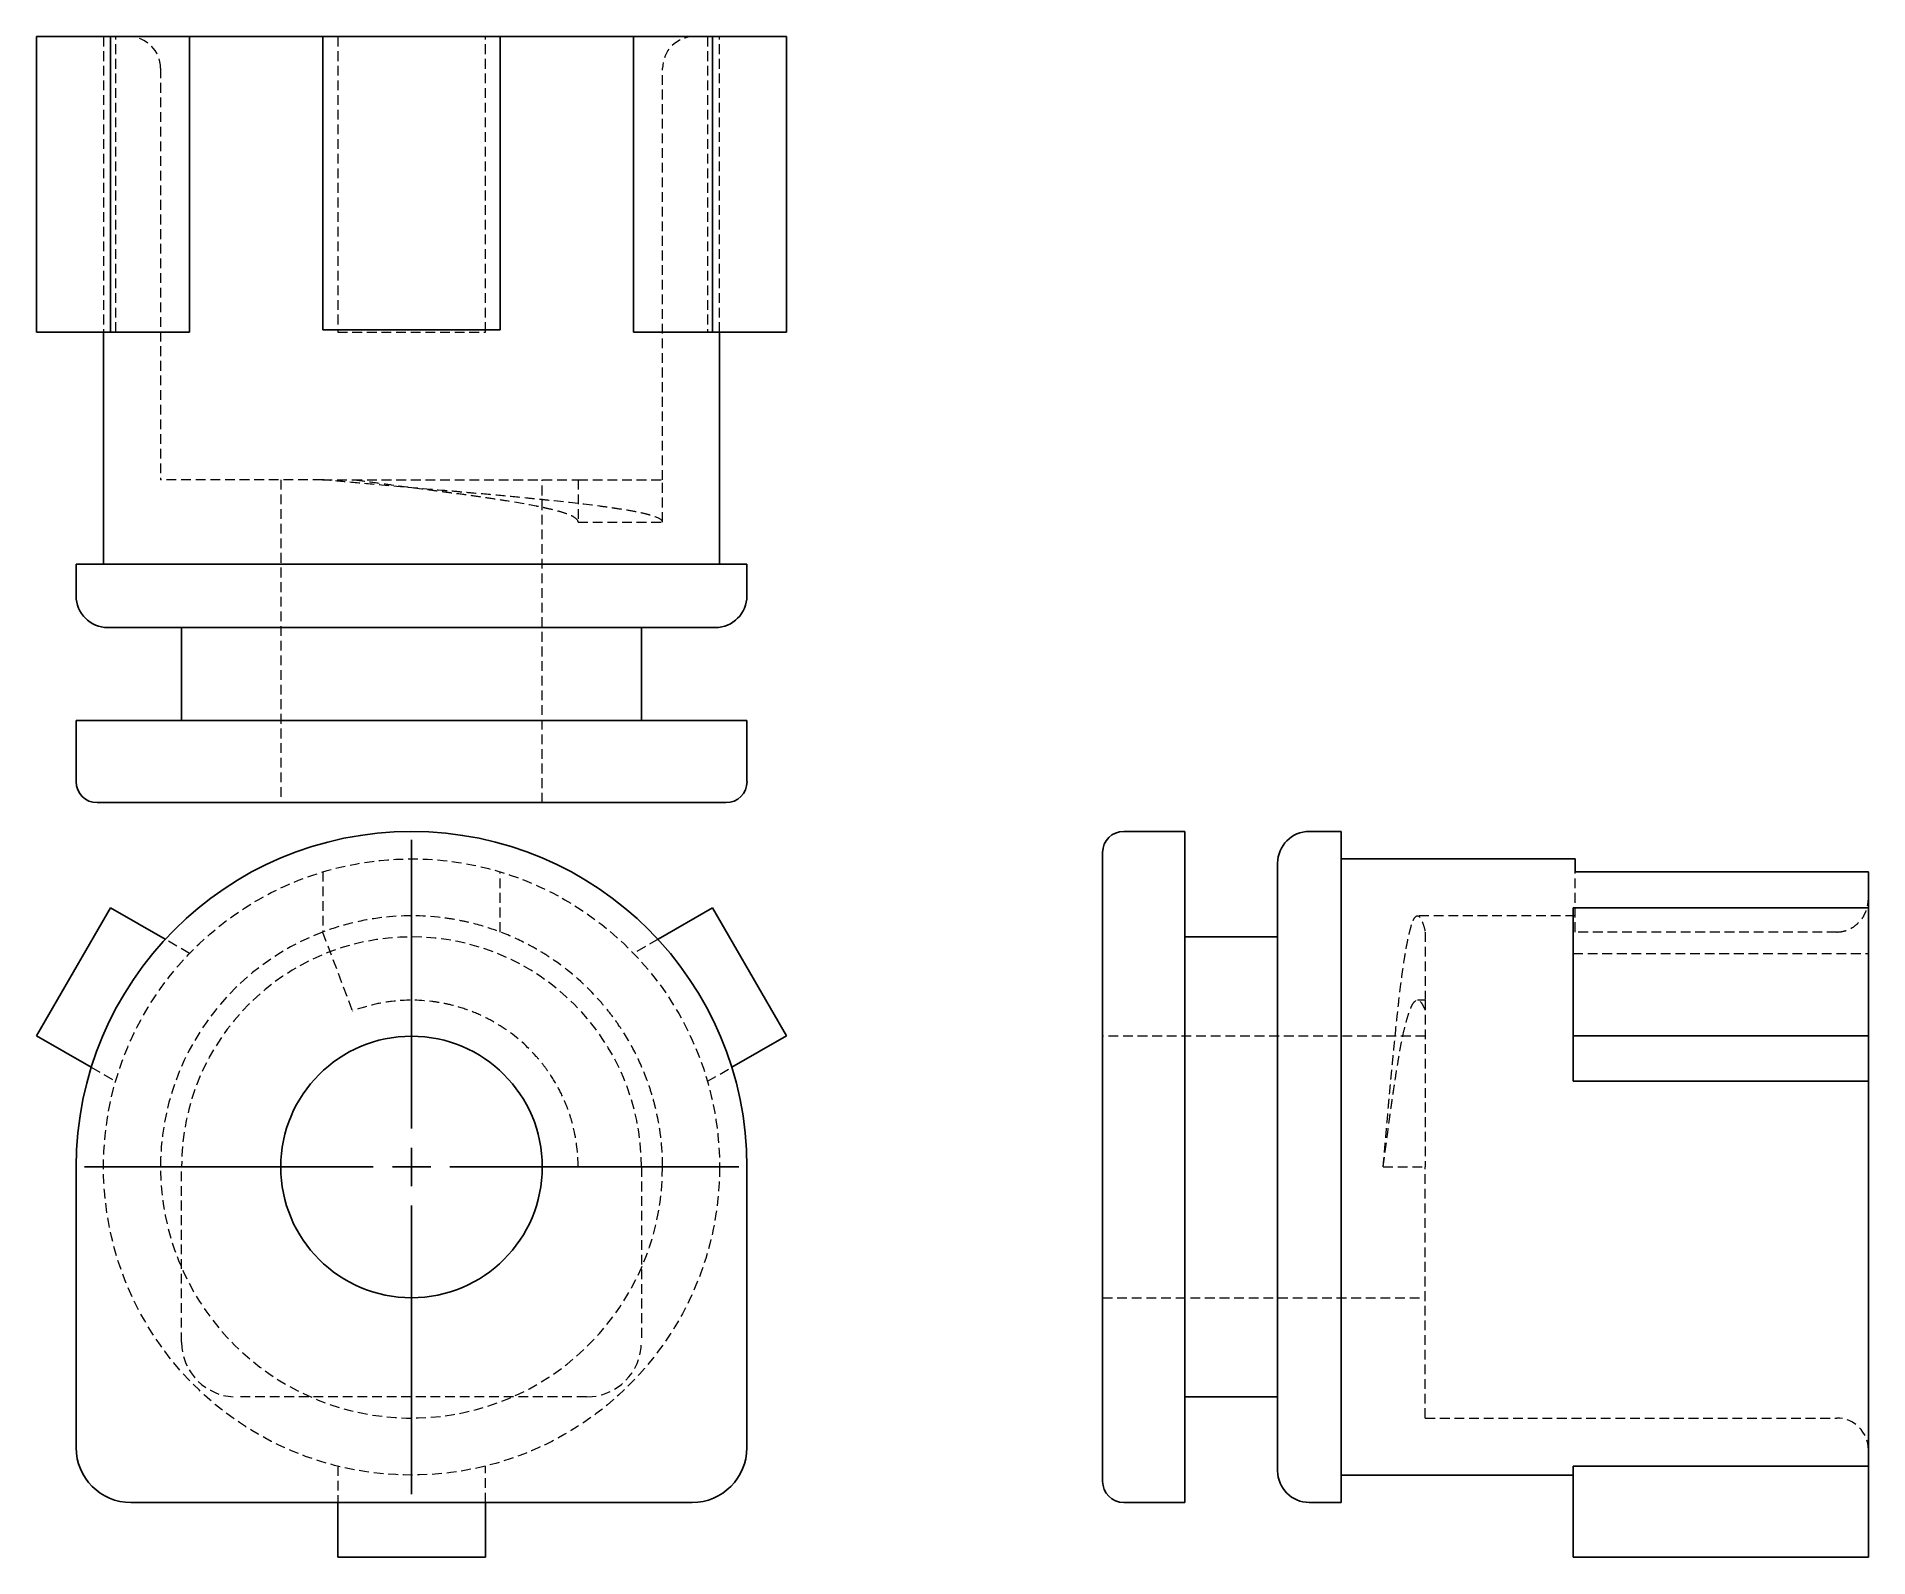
# Model space of a CAD drawing. Header units: millimetres. Extents: x 34 to 273, y 10 to 208.
import ezdxf

# ---------------------------------------------------------------- set-up
doc = ezdxf.new("R2010")
doc.units = ezdxf.units.MM
doc.linetypes.add('HIDDEN', pattern=[1.905, 1.27, -0.635])
doc.layers.add('10', color=7, linetype='Continuous')

# ---------------------------------------------------------------- blocks, each defined once
blk = doc.blocks.new('SW_CENTERMARKSYMBOL_0')
at = {"layer": '10', "color": 0}
for p, q in [((0, 5), (0, 42.61)), ((0, 0), (0, 2.5)), ((-5, 0), (-42.61, 0)), ((0, 0), (-2.5, 0)), ((0, 0), (0, -2.5)), ((0, 0), (2.5, 0)), ((5, 0), (42.61, 0)), ((0, -5), (0, -42.61))]:
    blk.add_line(p, q, dxfattribs=at)

msp = doc.modelspace()

# ---------------------------------------------------------------- linework, layer by layer
at = {"color": 7, "linetype": 'Continuous', "lineweight": 25}
for p, q in [((34.17, 207.73), (34.17, 169.27)), ((43.79, 207.73), (34.17, 207.73)), ((43.79, 207.73), (43.79, 169.27)), ((54.08, 207.73), (43.79, 207.73)), ((54.08, 207.73), (54.08, 169.27)), ((54.08, 207.73), (71.46, 207.73)), ((71.46, 169.54), (71.46, 207.73)), ((94.54, 207.73), (71.46, 207.73)), ((94.54, 207.73), (94.54, 169.54)), ((94.54, 207.73), (111.92, 207.73)), ((111.92, 169.27), (111.92, 207.73)), ((122.21, 207.73), (111.92, 207.73)), ((122.21, 207.73), (122.21, 169.27)), ((131.83, 207.73), (122.21, 207.73)), ((131.83, 207.73), (131.83, 169.27)), ((94.54, 169.54), (71.46, 169.54)), ((43.79, 169.27), (34.17, 169.27)), ((42.89, 169.27), (42.89, 139.05)), ((54.08, 169.27), (43.79, 169.27)), ((122.21, 169.27), (111.92, 169.27)), ((131.83, 169.27), (122.21, 169.27)), ((123.11, 139.05), (123.11, 169.27)), ((39.32, 139.05), (39.32, 134.92)), ((126.68, 139.05), (39.32, 139.05)), ((126.68, 139.05), (126.68, 134.92)), ((43.44, 130.8), (122.56, 130.8)), ((53.05, 118.71), (53.05, 130.8)), ((112.95, 118.71), (112.95, 130.8)), ((39.32, 118.71), (39.32, 110.75)), ((126.68, 118.71), (39.32, 118.71)), ((126.68, 118.71), (126.68, 110.75)), ((42.06, 108), (123.94, 108)), ((183.71, 104.25), (175.75, 104.25)), ((183.71, 60.57), (183.71, 104.25)), ((204.05, 104.25), (199.92, 104.25)), ((204.05, 60.57), (204.05, 104.25)), ((173, 101.51), (173, 60.57)), ((234.54, 100.68), (204.05, 100.68)), ((234.54, 98.99), (234.54, 100.68)), ((195.8, 100.13), (195.8, 60.57)), ((272.73, 98.99), (234.54, 98.99)), ((272.73, 98.99), (272.73, 94.31)), ((43.79, 94.31), (34.17, 77.66)), ((50.9, 90.21), (43.79, 94.31)), ((122.21, 94.31), (115.1, 90.21)), ((131.83, 77.66), (122.21, 94.31)), ((234.27, 77.66), (234.27, 94.31)), ((272.73, 94.31), (234.27, 94.31)), ((272.73, 77.66), (272.73, 94.31)), ((195.8, 90.52), (183.71, 90.52)), ((34.17, 77.66), (41.29, 73.55)), ((124.71, 73.55), (131.83, 77.66)), ((234.27, 71.72), (234.27, 77.66)), ((272.73, 77.66), (234.27, 77.66)), ((272.73, 71.72), (272.73, 77.66)), ((272.73, 71.72), (234.27, 71.72)), ((272.73, 71.72), (272.73, 21.63)), ((39.32, 60.57), (39.32, 24.03)), ((126.68, 24.03), (126.68, 60.57)), ((173, 60.57), (173, 24.03)), ((183.71, 24.03), (183.71, 60.57)), ((195.8, 60.57), (195.8, 24.03)), ((204.05, 60.57), (204.05, 24.03)), ((183.71, 30.63), (195.8, 30.63)), ((173, 24.03), (173, 19.64)), ((183.71, 16.89), (183.71, 24.03)), ((195.8, 24.03), (195.8, 21.01)), ((204.05, 16.89), (204.05, 24.03)), ((234.27, 21.63), (272.73, 21.63)), ((234.27, 9.75), (234.27, 21.63)), ((272.73, 9.75), (272.73, 21.63)), ((204.05, 20.46), (234.27, 20.46)), ((46.46, 16.89), (119.54, 16.89)), ((73.38, 16.89), (73.38, 9.75)), ((92.62, 9.75), (92.62, 16.89)), ((175.75, 16.89), (183.71, 16.89)), ((199.92, 16.89), (204.05, 16.89)), ((73.38, 9.75), (92.62, 9.75)), ((272.73, 9.75), (234.27, 9.75))]:
    msp.add_line(p, q, dxfattribs=at)
at = {"color": 7, "linetype": 'HIDDEN', "lineweight": 18}
for p, q in [((42.89, 207.73), (42.89, 169.27)), ((44.47, 169.27), (44.47, 207.73)), ((73.38, 207.73), (73.38, 169.27)), ((92.62, 169.27), (92.62, 207.73)), ((121.53, 207.73), (121.53, 169.27)), ((123.11, 169.27), (123.11, 207.73)), ((50.31, 203.61), (50.31, 150.03)), ((115.69, 150.03), (115.69, 203.61)), ((73.38, 169.27), (92.62, 169.27)), ((71.41, 150.03), (50.31, 150.03)), ((65.97, 150.03), (65.97, 108)), ((71.41, 150.03), (75.3, 150.03)), ((75.3, 150.03), (104.7, 150.03)), ((100.03, 108), (100.03, 150.03)), ((104.7, 150.03), (104.7, 144.54)), ((104.7, 150.03), (115.69, 150.03)), ((115.69, 144.54), (115.69, 150.03)), ((104.7, 144.54), (115.69, 144.54)), ((71.46, 98.99), (71.46, 91.16)), ((94.54, 91.16), (94.54, 98.99)), ((234.54, 91.16), (234.54, 98.99)), ((234.54, 93.27), (214, 93.27)), ((71.41, 91.14), (75.3, 80.87)), ((215.03, 91.14), (215.03, 82.36)), ((268.61, 91.16), (234.54, 91.16)), ((54.08, 88.37), (50.9, 90.21)), ((115.1, 90.21), (111.92, 88.37)), ((234.27, 88.37), (272.73, 88.37)), ((215.03, 82.28), (214, 82.28)), ((215.03, 82.28), (215.03, 60.57)), ((215.03, 77.61), (173, 77.61)), ((41.29, 73.55), (44.47, 71.72)), ((121.53, 71.72), (124.71, 73.55)), ((53.05, 37.77), (53.05, 60.57)), ((104.7, 60.57), (115.69, 60.57)), ((112.95, 60.57), (112.95, 37.77)), ((209.54, 60.57), (215.03, 60.57)), ((215.03, 27.88), (215.03, 60.57)), ((173, 43.54), (215.03, 43.54)), ((105.8, 30.63), (60.2, 30.63)), ((215.03, 27.88), (268.61, 27.88)), ((73.38, 21.63), (73.38, 16.89)), ((92.62, 16.89), (92.62, 21.63))]:
    msp.add_line(p, q, dxfattribs=at)
msp.add_circle((83, 60.57), 40.11, dxfattribs=at)
at = {"color": 7, "linetype": 'Continuous', "lineweight": 25}
msp.add_circle((83, 60.57), 17.03, dxfattribs=at)
at = {"color": 7, "linetype": 'HIDDEN', "lineweight": 18}
for centre, radius, start, end in [((46.19, 203.61), 4.12, 0, 90), ((119.81, 203.61), 4.12, 90, 180), ((83, 60.57), 32.69, 110.7692, 0), ((83, 60.57), 29.95, 0, 180), ((60.2, 37.77), 7.14, 180, 270), ((105.8, 37.77), 7.14, 270, 0), ((268.61, 23.76), 4.12, 0, 90)]:
    msp.add_arc(centre, radius, start, end, dxfattribs=at)
at = {"color": 7, "linetype": 'Continuous', "lineweight": 25}
for centre, radius, start, end in [((43.44, 134.92), 4.12, 180, 270), ((122.56, 134.92), 4.12, 270, 0), ((42.06, 110.75), 2.75, 180, 270), ((123.94, 110.75), 2.75, 270, 0), ((83, 60.57), 43.68, 0, 180), ((175.75, 101.51), 2.75, 90, 180), ((199.92, 100.13), 4.12, 90, 180), ((46.46, 24.03), 7.14, 180, 270), ((119.54, 24.03), 7.14, 270, 0), ((175.75, 19.64), 2.75, 180, 270), ((199.92, 21.01), 4.12, 180, 270)]:
    msp.add_arc(centre, radius, start, end, dxfattribs=at)
at = {"color": 7, "linetype": 'HIDDEN', "lineweight": 18}
for points, knots in [([(115.69, 144.54), (115.69, 144.77), (115.37, 145), (114.59, 145.28), (114.41, 145.34), (114.02, 145.45), (113.8, 145.51), (113.1, 145.69), (112.56, 145.8), (111.34, 146.03), (110.67, 146.14), (109.55, 146.31), (109.15, 146.37), (108.34, 146.49), (107.91, 146.54), (105.73, 146.83), (103.77, 147.06), (101.05, 147.34), (100.5, 147.4), (99.36, 147.52), (98.79, 147.57), (97.04, 147.74), (95.84, 147.86), (93.39, 148.09), (92.14, 148.2), (90.21, 148.37), (89.56, 148.43), (88.26, 148.55), (87.61, 148.6), (84.35, 148.89), (81.73, 149.11), (77.77, 149.46), (76.47, 149.58), (73.91, 149.8), (72.65, 149.92), (71.41, 150.03)], [0, 0, 0, 0, 0.125, 0.125, 0.15625, 0.15625, 0.1875, 0.1875, 0.25, 0.25, 0.3125, 0.3125, 0.34375, 0.34375, 0.375, 0.375, 0.5, 0.5, 0.53125, 0.53125, 0.5625, 0.5625, 0.625, 0.625, 0.6875, 0.6875, 0.71875, 0.71875, 0.75, 0.75, 0.875, 0.875, 0.9375, 0.9375, 1, 1, 1, 1]), ([(104.7, 144.54), (104.7, 144.77), (104.49, 145), (103.97, 145.28), (103.85, 145.34), (103.59, 145.45), (103.45, 145.51), (102.98, 145.69), (102.62, 145.8), (101.82, 146.03), (101.37, 146.14), (100.62, 146.31), (100.36, 146.37), (99.82, 146.49), (99.54, 146.54), (98.09, 146.83), (96.79, 147.06), (94.63, 147.4), (93.87, 147.52), (92.32, 147.74), (91.53, 147.86), (89.9, 148.09), (89.07, 148.2), (87.79, 148.37), (87.36, 148.43), (86.49, 148.55), (86.06, 148.6), (83.9, 148.89), (82.16, 149.11), (79.53, 149.46), (78.67, 149.58), (76.97, 149.8), (76.13, 149.92), (75.3, 150.03)], [0, 0, 0, 0, 0.125, 0.125, 0.15625, 0.15625, 0.1875, 0.1875, 0.25, 0.25, 0.3125, 0.3125, 0.34375, 0.34375, 0.375, 0.375, 0.5, 0.5, 0.5625, 0.5625, 0.625, 0.625, 0.6875, 0.6875, 0.71875, 0.71875, 0.75, 0.75, 0.875, 0.875, 0.9375, 0.9375, 1, 1, 1, 1]), ([(268.61, 91.16), (268.89, 91.16), (269.16, 91.19), (269.7, 91.31), (269.97, 91.4), (270.48, 91.63), (270.72, 91.77), (271.17, 92.1), (271.37, 92.29), (271.75, 92.69), (271.92, 92.92), (272.21, 93.39), (272.33, 93.64), (272.53, 94.16), (272.6, 94.43), (272.7, 94.97), (272.73, 95.25), (272.73, 95.53)], [0, 0, 0, 0, 0.125, 0.125, 0.25, 0.25, 0.375, 0.375, 0.5, 0.5, 0.625, 0.625, 0.75, 0.75, 0.875, 0.875, 1, 1, 1, 1]), ([(115.69, 60.57), (115.69, 63.23), (115.37, 65.83), (114.59, 69.02), (114.41, 69.65), (114.02, 70.92), (113.8, 71.55), (113.1, 73.4), (112.56, 74.6), (111.34, 76.92), (110.67, 78.04), (109.55, 79.67), (109.15, 80.2), (108.34, 81.24), (107.91, 81.75), (105.73, 84.22), (103.77, 85.96), (101.05, 87.84), (100.5, 88.2), (99.36, 88.89), (98.79, 89.21), (97.04, 90.13), (95.84, 90.67), (93.39, 91.6), (92.14, 91.99), (90.21, 92.47), (89.56, 92.61), (88.26, 92.85), (87.61, 92.95), (84.35, 93.34), (81.73, 93.35), (77.77, 92.87), (76.47, 92.63), (73.91, 92), (72.65, 91.61), (71.41, 91.14)], [0, 0, 0, 0, 0.125, 0.125, 0.15625, 0.15625, 0.1875, 0.1875, 0.25, 0.25, 0.3125, 0.3125, 0.34375, 0.34375, 0.375, 0.375, 0.5, 0.5, 0.53125, 0.53125, 0.5625, 0.5625, 0.625, 0.625, 0.6875, 0.6875, 0.71875, 0.71875, 0.75, 0.75, 0.875, 0.875, 0.9375, 0.9375, 1, 1, 1, 1]), ([(209.54, 60.57), (209.77, 63.23), (210, 65.83), (210.28, 69.02), (210.34, 69.65), (210.45, 70.92), (210.51, 71.55), (210.69, 73.4), (210.8, 74.6), (211.03, 76.92), (211.14, 78.04), (211.31, 79.67), (211.37, 80.2), (211.49, 81.24), (211.54, 81.75), (211.83, 84.22), (212.06, 85.96), (212.34, 87.84), (212.4, 88.2), (212.52, 88.89), (212.57, 89.21), (212.74, 90.13), (212.86, 90.67), (213.09, 91.6), (213.2, 91.99), (213.37, 92.47), (213.43, 92.61), (213.55, 92.85), (213.6, 92.95), (213.89, 93.34), (214.11, 93.35), (214.46, 92.87), (214.58, 92.63), (214.8, 92), (214.92, 91.61), (215.03, 91.14)], [0, 0, 0, 0, 0.125, 0.125, 0.15625, 0.15625, 0.1875, 0.1875, 0.25, 0.25, 0.3125, 0.3125, 0.34375, 0.34375, 0.375, 0.375, 0.5, 0.5, 0.53125, 0.53125, 0.5625, 0.5625, 0.625, 0.625, 0.6875, 0.6875, 0.71875, 0.71875, 0.75, 0.75, 0.875, 0.875, 0.9375, 0.9375, 1, 1, 1, 1]), ([(104.7, 60.57), (104.7, 62.34), (104.49, 64.06), (103.97, 66.18), (103.85, 66.6), (103.59, 67.44), (103.45, 67.86), (102.98, 69.09), (102.62, 69.88), (101.82, 71.43), (101.37, 72.17), (100.62, 73.25), (100.36, 73.6), (99.82, 74.29), (99.54, 74.63), (98.09, 76.27), (96.79, 77.43), (94.63, 78.92), (93.87, 79.38), (92.32, 80.19), (91.53, 80.55), (89.9, 81.17), (89.07, 81.43), (87.79, 81.75), (87.36, 81.84), (86.49, 82), (86.06, 82.06), (83.9, 82.33), (82.16, 82.33), (79.53, 82.02), (78.67, 81.86), (76.97, 81.44), (76.13, 81.18), (75.3, 80.87)], [0, 0, 0, 0, 0.125, 0.125, 0.15625, 0.15625, 0.1875, 0.1875, 0.25, 0.25, 0.3125, 0.3125, 0.34375, 0.34375, 0.375, 0.375, 0.5, 0.5, 0.5625, 0.5625, 0.625, 0.625, 0.6875, 0.6875, 0.71875, 0.71875, 0.75, 0.75, 0.875, 0.875, 0.9375, 0.9375, 1, 1, 1, 1]), ([(209.54, 60.57), (209.77, 62.34), (210, 64.06), (210.28, 66.18), (210.34, 66.6), (210.45, 67.44), (210.51, 67.86), (210.69, 69.09), (210.8, 69.88), (211.03, 71.43), (211.14, 72.17), (211.31, 73.25), (211.37, 73.6), (211.49, 74.29), (211.54, 74.63), (211.83, 76.27), (212.06, 77.43), (212.4, 78.92), (212.52, 79.38), (212.74, 80.19), (212.86, 80.55), (213.09, 81.17), (213.2, 81.43), (213.37, 81.75), (213.43, 81.84), (213.55, 82), (213.6, 82.06), (213.89, 82.33), (214.11, 82.33), (214.46, 82.02), (214.58, 81.86), (214.8, 81.44), (214.92, 81.18), (215.03, 80.87)], [0, 0, 0, 0, 0.125, 0.125, 0.15625, 0.15625, 0.1875, 0.1875, 0.25, 0.25, 0.3125, 0.3125, 0.34375, 0.34375, 0.375, 0.375, 0.5, 0.5, 0.5625, 0.5625, 0.625, 0.625, 0.6875, 0.6875, 0.71875, 0.71875, 0.75, 0.75, 0.875, 0.875, 0.9375, 0.9375, 1, 1, 1, 1])]:
    msp.add_open_spline(points, degree=3, knots=knots, dxfattribs=at)

# ---------------------------------------------------------------- block references
at = {"layer": '10'}
msp.add_blockref('SW_CENTERMARKSYMBOL_0', (83, 60.57), dxfattribs=at)

doc.saveas('drawing.dxf')
